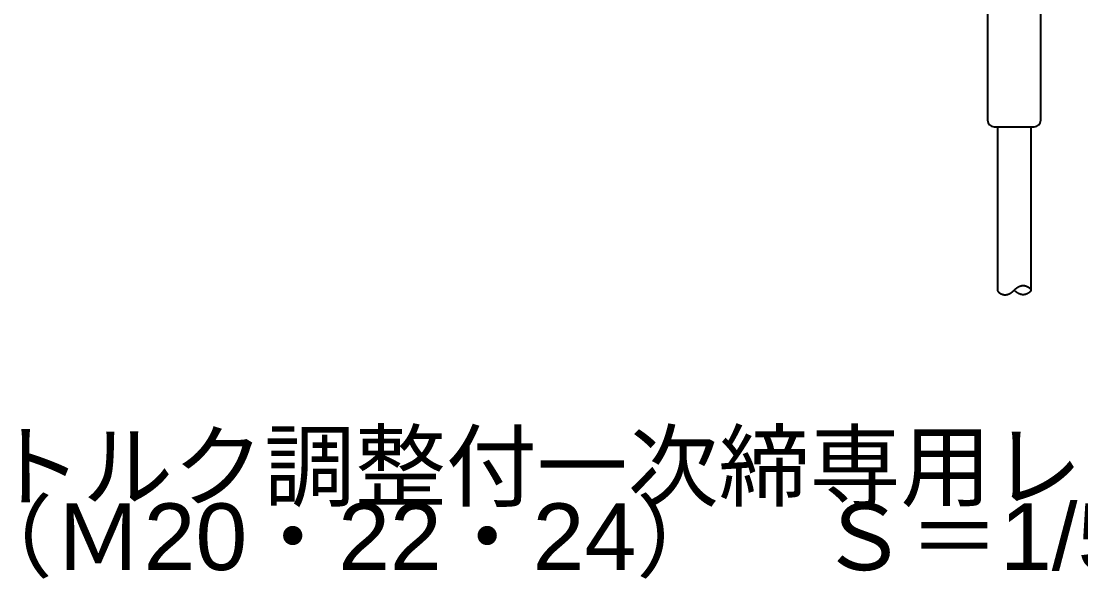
# Model space of a CAD drawing. Header units: millimetres. Extents: x -2880 to 3894, y -2977 to 4857.
# Drawn here: x -80.7 to 237.2, y -2164.9 to -1997.7 of the extents above; entities that cross this region are included whole.
import ezdxf

# ---------------------------------------------------------------- set-up
doc = ezdxf.new("R2010")
doc.units = ezdxf.units.MM
doc.header["$MEASUREMENT"] = 0
doc.layers.add('_4-0_', color=7, linetype='Continuous')
doc.layers.add('_6-0_', color=7, linetype='Continuous')
doc.styles.get("Standard").update_dxf_attribs({"font": 'arial.ttf'})

msp = doc.modelspace()

# ---------------------------------------------------------------- linework, layer by layer
at = {"layer": '_4-0_', "color": 2, "linetype": 'Continuous'}
for p, q in [((209.216, -1993.355), (209.216, -2027.355)), ((225.217, -2027.355), (225.217, -1993.355)), ((211.217, -2029.355), (223.216, -2029.355)), ((212.217, -2029.355), (212.217, -2078.355)), ((222.216, -2029.355), (222.216, -2078.355)), ((212.217, -2078.355), (212.217, -2078.371)), ((212.217, -2078.371), (212.217, -2078.387)), ((212.217, -2078.387), (212.219, -2078.404)), ((212.219, -2078.404), (212.22, -2078.42)), ((212.22, -2078.42), (212.222, -2078.436)), ((212.222, -2078.436), (212.225, -2078.452)), ((212.225, -2078.452), (212.228, -2078.469)), ((212.228, -2078.469), (212.232, -2078.485)), ((212.232, -2078.485), (212.236, -2078.501)), ((212.236, -2078.501), (212.24, -2078.517)), ((212.24, -2078.517), (212.245, -2078.534)), ((212.245, -2078.534), (212.251, -2078.55)), ((212.251, -2078.55), (212.257, -2078.566)), ((212.257, -2078.566), (212.263, -2078.582)), ((212.263, -2078.582), (212.27, -2078.599)), ((212.27, -2078.599), (212.277, -2078.615)), ((212.277, -2078.615), (212.285, -2078.631)), ((212.285, -2078.631), (212.293, -2078.647)), ((212.293, -2078.647), (212.302, -2078.664)), ((212.302, -2078.664), (212.311, -2078.68)), ((212.311, -2078.68), (212.321, -2078.696)), ((212.321, -2078.696), (212.331, -2078.712)), ((212.331, -2078.712), (212.342, -2078.729)), ((212.342, -2078.729), (212.353, -2078.745)), ((212.353, -2078.745), (212.365, -2078.761)), ((212.365, -2078.761), (212.377, -2078.777)), ((212.377, -2078.777), (212.389, -2078.794)), ((212.389, -2078.794), (212.402, -2078.81)), ((212.402, -2078.81), (212.416, -2078.826)), ((212.416, -2078.826), (212.43, -2078.842)), ((212.43, -2078.842), (212.444, -2078.859)), ((212.444, -2078.859), (212.459, -2078.875)), ((212.459, -2078.875), (212.474, -2078.891)), ((212.474, -2078.891), (212.49, -2078.907)), ((212.49, -2078.907), (212.507, -2078.924)), ((212.507, -2078.924), (212.523, -2078.94)), ((212.523, -2078.94), (212.541, -2078.956)), ((212.541, -2078.956), (212.559, -2078.972)), ((212.559, -2078.972), (212.577, -2078.989)), ((212.577, -2078.989), (212.595, -2079.005)), ((212.595, -2079.005), (212.615, -2079.021)), ((212.615, -2079.021), (212.634, -2079.037)), ((212.634, -2079.037), (212.654, -2079.054)), ((212.654, -2079.054), (212.675, -2079.07)), ((212.675, -2079.07), (212.696, -2079.086)), ((212.696, -2079.086), (212.718, -2079.102)), ((212.718, -2079.102), (212.74, -2079.119)), ((212.74, -2079.119), (212.762, -2079.135)), ((212.762, -2079.135), (212.785, -2079.151)), ((212.785, -2079.151), (212.809, -2079.167)), ((212.809, -2079.167), (212.832, -2079.184)), ((212.832, -2079.184), (212.857, -2079.2)), ((212.857, -2079.2), (212.882, -2079.216)), ((216.121, -2079.24), (216.185, -2079.2)), ((216.185, -2079.2), (216.249, -2079.159)), ((216.249, -2079.159), (216.313, -2079.116)), ((216.313, -2079.116), (216.377, -2079.071)), ((216.377, -2079.071), (216.441, -2079.025)), ((216.441, -2079.025), (216.505, -2078.978)), ((216.505, -2078.978), (216.57, -2078.929)), ((216.57, -2078.929), (216.634, -2078.878)), ((216.634, -2078.878), (216.699, -2078.826)), ((216.699, -2078.826), (216.763, -2078.773)), ((216.763, -2078.773), (216.828, -2078.718)), ((216.828, -2078.718), (216.892, -2078.661)), ((216.892, -2078.661), (216.957, -2078.603)), ((216.957, -2078.603), (217.022, -2078.543)), ((217.022, -2078.543), (217.087, -2078.482)), ((217.087, -2078.482), (217.151, -2078.419)), ((217.151, -2078.419), (217.217, -2078.355)), ((217.217, -2078.355), (217.282, -2078.291)), ((217.282, -2078.419), (217.217, -2078.355)), ((217.282, -2078.291), (217.346, -2078.228)), ((217.346, -2078.482), (217.282, -2078.419)), ((217.346, -2078.228), (217.411, -2078.167)), ((217.411, -2078.543), (217.346, -2078.482)), ((217.411, -2078.167), (217.476, -2078.107)), ((217.476, -2078.603), (217.411, -2078.543)), ((217.476, -2078.107), (217.541, -2078.049)), ((217.541, -2078.661), (217.476, -2078.603)), ((217.541, -2078.049), (217.605, -2077.992)), ((217.605, -2078.718), (217.541, -2078.661)), ((217.605, -2077.992), (217.67, -2077.937)), ((217.67, -2078.773), (217.605, -2078.718)), ((217.67, -2077.937), (217.734, -2077.884)), ((217.734, -2078.826), (217.67, -2078.773)), ((217.734, -2077.884), (217.799, -2077.832)), ((217.799, -2078.878), (217.734, -2078.826)), ((217.799, -2077.832), (217.863, -2077.781)), ((217.863, -2078.929), (217.799, -2078.878)), ((217.863, -2077.781), (217.928, -2077.732)), ((217.928, -2078.978), (217.863, -2078.929)), ((217.928, -2077.732), (217.992, -2077.685)), ((217.992, -2079.025), (217.928, -2078.978)), ((217.992, -2077.685), (218.056, -2077.639)), ((218.056, -2079.071), (217.992, -2079.025)), ((218.056, -2077.639), (218.12, -2077.594)), ((218.12, -2079.116), (218.056, -2079.071)), ((218.12, -2077.594), (218.184, -2077.551)), ((218.184, -2079.159), (218.12, -2079.116)), ((218.184, -2077.551), (218.248, -2077.51)), ((218.248, -2079.2), (218.184, -2079.159)), ((218.248, -2077.51), (218.312, -2077.47)), ((218.312, -2079.24), (218.248, -2079.2)), ((218.312, -2077.47), (218.376, -2077.432)), ((218.376, -2077.432), (218.44, -2077.395)), ((218.44, -2077.395), (218.504, -2077.36)), ((218.504, -2077.36), (218.567, -2077.326)), ((218.567, -2077.326), (218.631, -2077.294)), ((218.631, -2077.294), (218.694, -2077.263)), ((218.694, -2077.263), (218.758, -2077.234)), ((218.758, -2077.234), (218.821, -2077.206)), ((218.821, -2077.206), (218.884, -2077.18)), ((218.884, -2077.18), (218.948, -2077.155)), ((218.948, -2077.155), (219.011, -2077.132)), ((219.011, -2077.132), (219.074, -2077.111)), ((219.074, -2077.111), (219.137, -2077.09)), ((219.137, -2077.09), (219.2, -2077.072)), ((219.2, -2077.072), (219.263, -2077.055)), ((219.263, -2077.055), (219.326, -2077.039)), ((219.326, -2077.039), (219.389, -2077.026)), ((219.389, -2077.026), (219.452, -2077.013)), ((219.452, -2077.013), (219.514, -2077.002)), ((219.514, -2077.002), (219.577, -2076.993)), ((219.577, -2076.993), (219.639, -2076.985)), ((219.639, -2076.985), (219.702, -2076.979)), ((219.702, -2076.979), (219.764, -2076.974)), ((219.764, -2076.974), (219.827, -2076.97)), ((219.827, -2076.97), (219.889, -2076.969)), ((219.889, -2076.969), (219.951, -2076.968)), ((219.951, -2076.968), (220.014, -2076.97)), ((220.014, -2076.97), (220.076, -2076.972)), ((220.076, -2076.972), (220.138, -2076.977)), ((220.138, -2076.977), (220.2, -2076.983)), ((220.2, -2076.983), (220.262, -2076.99)), ((220.262, -2076.99), (220.323, -2076.999)), ((220.323, -2076.999), (220.385, -2077.009)), ((220.385, -2077.009), (220.447, -2077.021)), ((220.447, -2077.021), (220.509, -2077.035)), ((220.509, -2077.035), (220.57, -2077.05)), ((220.57, -2077.05), (220.632, -2077.066)), ((220.632, -2077.066), (220.693, -2077.084)), ((220.693, -2077.084), (220.754, -2077.104)), ((220.754, -2077.104), (220.816, -2077.125)), ((220.816, -2077.125), (220.877, -2077.147)), ((220.877, -2077.147), (220.938, -2077.171)), ((220.938, -2077.171), (220.999, -2077.197)), ((220.999, -2077.197), (221.06, -2077.224)), ((221.06, -2077.224), (221.121, -2077.253)), ((221.121, -2077.253), (221.182, -2077.283)), ((221.182, -2077.283), (221.243, -2077.315)), ((221.243, -2077.315), (221.303, -2077.347)), ((221.303, -2077.347), (221.361, -2077.38)), ((221.361, -2077.38), (221.417, -2077.412)), ((221.417, -2077.412), (221.471, -2077.445)), ((221.471, -2077.445), (221.524, -2077.477)), ((221.524, -2077.477), (221.574, -2077.51)), ((221.574, -2079.2), (221.524, -2079.232)), ((221.574, -2077.51), (221.622, -2077.542)), ((221.622, -2079.167), (221.574, -2079.2)), ((221.622, -2077.542), (221.669, -2077.575)), ((221.669, -2079.135), (221.622, -2079.167)), ((221.669, -2077.575), (221.714, -2077.607)), ((221.714, -2079.102), (221.669, -2079.135)), ((221.714, -2077.607), (221.756, -2077.64)), ((221.756, -2079.07), (221.714, -2079.102)), ((221.756, -2077.64), (221.797, -2077.672)), ((221.797, -2079.037), (221.756, -2079.07)), ((221.797, -2077.672), (221.836, -2077.705)), ((221.836, -2079.005), (221.797, -2079.037)), ((221.836, -2077.705), (221.873, -2077.737)), ((221.873, -2078.972), (221.836, -2079.005)), ((221.873, -2077.737), (221.909, -2077.77)), ((221.909, -2078.94), (221.873, -2078.972)), ((221.909, -2077.77), (221.942, -2077.802)), ((221.942, -2078.907), (221.909, -2078.94)), ((221.942, -2077.802), (221.973, -2077.835)), ((221.973, -2078.875), (221.942, -2078.907)), ((221.973, -2077.835), (222.003, -2077.867)), ((222.003, -2078.842), (221.973, -2078.875)), ((222.003, -2077.867), (222.03, -2077.9)), ((222.03, -2078.81), (222.003, -2078.842)), ((222.03, -2077.9), (222.056, -2077.932)), ((222.056, -2078.777), (222.03, -2078.81)), ((222.056, -2077.932), (222.08, -2077.965)), ((222.08, -2078.745), (222.056, -2078.777)), ((222.08, -2077.965), (222.101, -2077.997)), ((222.101, -2078.712), (222.08, -2078.745)), ((222.101, -2077.997), (222.121, -2078.03)), ((222.121, -2078.68), (222.101, -2078.712)), ((222.121, -2078.03), (222.14, -2078.062)), ((222.14, -2078.647), (222.121, -2078.68)), ((222.14, -2078.062), (222.156, -2078.095)), ((222.156, -2078.615), (222.14, -2078.647)), ((222.156, -2078.095), (222.17, -2078.127)), ((222.17, -2078.582), (222.156, -2078.615)), ((222.17, -2078.127), (222.182, -2078.16)), ((222.182, -2078.55), (222.17, -2078.582)), ((222.182, -2078.16), (222.193, -2078.192)), ((222.193, -2078.517), (222.182, -2078.55)), ((222.193, -2078.192), (222.201, -2078.225)), ((222.201, -2078.485), (222.193, -2078.517)), ((222.201, -2078.225), (222.208, -2078.257)), ((222.208, -2078.452), (222.201, -2078.485)), ((222.208, -2078.257), (222.213, -2078.29)), ((222.213, -2078.42), (222.208, -2078.452)), ((222.213, -2078.29), (222.216, -2078.322)), ((222.216, -2078.387), (222.213, -2078.42)), ((222.216, -2078.322), (222.216, -2078.355)), ((222.216, -2078.355), (222.216, -2078.387)), ((212.882, -2079.216), (212.907, -2079.232)), ((212.907, -2079.232), (212.933, -2079.249)), ((212.933, -2079.249), (212.959, -2079.265)), ((212.959, -2079.265), (212.986, -2079.281)), ((212.986, -2079.281), (213.013, -2079.297)), ((213.013, -2079.297), (213.041, -2079.314)), ((213.041, -2079.314), (213.069, -2079.33)), ((213.069, -2079.33), (213.098, -2079.346)), ((213.098, -2079.346), (213.127, -2079.362)), ((213.127, -2079.362), (213.156, -2079.379)), ((213.156, -2079.379), (213.187, -2079.395)), ((213.187, -2079.395), (213.248, -2079.427)), ((213.248, -2079.427), (213.309, -2079.457)), ((213.309, -2079.457), (213.37, -2079.486)), ((213.37, -2079.486), (213.431, -2079.513)), ((213.431, -2079.513), (213.492, -2079.538)), ((213.492, -2079.538), (213.553, -2079.563)), ((213.553, -2079.563), (213.615, -2079.585)), ((213.615, -2079.585), (213.676, -2079.606)), ((213.676, -2079.606), (213.738, -2079.626)), ((213.738, -2079.626), (213.799, -2079.644)), ((213.799, -2079.644), (213.861, -2079.66)), ((213.861, -2079.66), (213.922, -2079.675)), ((213.922, -2079.675), (213.984, -2079.689)), ((213.984, -2079.689), (214.046, -2079.701)), ((214.046, -2079.701), (214.108, -2079.711)), ((214.108, -2079.711), (214.17, -2079.72)), ((214.17, -2079.72), (214.232, -2079.727)), ((214.232, -2079.727), (214.294, -2079.733)), ((214.294, -2079.733), (214.356, -2079.737)), ((214.356, -2079.737), (214.418, -2079.74)), ((214.418, -2079.74), (214.48, -2079.742)), ((214.48, -2079.742), (214.542, -2079.741)), ((214.542, -2079.741), (214.605, -2079.739)), ((214.605, -2079.739), (214.667, -2079.736)), ((214.667, -2079.736), (214.73, -2079.731)), ((214.73, -2079.731), (214.792, -2079.725)), ((214.792, -2079.725), (214.855, -2079.717)), ((214.855, -2079.717), (214.918, -2079.708)), ((214.918, -2079.708), (214.98, -2079.697)), ((214.98, -2079.697), (215.043, -2079.684)), ((215.043, -2079.684), (215.106, -2079.67)), ((215.106, -2079.67), (215.169, -2079.655)), ((215.169, -2079.655), (215.232, -2079.638)), ((215.232, -2079.638), (215.295, -2079.619)), ((215.295, -2079.619), (215.358, -2079.599)), ((215.358, -2079.599), (215.421, -2079.578)), ((215.421, -2079.578), (215.485, -2079.555)), ((215.485, -2079.555), (215.548, -2079.53)), ((215.548, -2079.53), (215.611, -2079.504)), ((215.611, -2079.504), (215.675, -2079.476)), ((215.675, -2079.476), (215.738, -2079.447)), ((215.738, -2079.447), (215.802, -2079.416)), ((215.802, -2079.416), (215.865, -2079.384)), ((215.865, -2079.384), (215.929, -2079.35)), ((215.929, -2079.35), (215.993, -2079.315)), ((215.993, -2079.315), (216.057, -2079.278)), ((216.057, -2079.278), (216.121, -2079.24)), ((218.376, -2079.278), (218.312, -2079.24)), ((218.44, -2079.315), (218.376, -2079.278)), ((218.504, -2079.35), (218.44, -2079.315)), ((218.567, -2079.384), (218.504, -2079.35)), ((218.631, -2079.416), (218.567, -2079.384)), ((218.694, -2079.447), (218.631, -2079.416)), ((218.758, -2079.476), (218.694, -2079.447)), ((218.821, -2079.504), (218.758, -2079.476)), ((218.884, -2079.53), (218.821, -2079.504)), ((218.948, -2079.555), (218.884, -2079.53)), ((219.011, -2079.578), (218.948, -2079.555)), ((219.074, -2079.599), (219.011, -2079.578)), ((219.137, -2079.619), (219.074, -2079.599)), ((219.2, -2079.638), (219.137, -2079.619)), ((219.263, -2079.655), (219.2, -2079.638)), ((219.326, -2079.67), (219.263, -2079.655)), ((219.389, -2079.684), (219.326, -2079.67)), ((219.452, -2079.697), (219.389, -2079.684)), ((219.514, -2079.708), (219.452, -2079.697)), ((219.577, -2079.717), (219.514, -2079.708)), ((219.639, -2079.725), (219.577, -2079.717)), ((219.702, -2079.731), (219.639, -2079.725)), ((219.764, -2079.736), (219.702, -2079.731)), ((219.827, -2079.739), (219.764, -2079.736)), ((219.889, -2079.741), (219.827, -2079.739)), ((219.951, -2079.742), (219.889, -2079.741)), ((220.014, -2079.74), (219.951, -2079.742)), ((220.076, -2079.737), (220.014, -2079.74)), ((220.138, -2079.733), (220.076, -2079.737)), ((220.2, -2079.727), (220.138, -2079.733)), ((220.262, -2079.72), (220.2, -2079.727)), ((220.323, -2079.711), (220.262, -2079.72)), ((220.385, -2079.701), (220.323, -2079.711)), ((220.447, -2079.689), (220.385, -2079.701)), ((220.509, -2079.675), (220.447, -2079.689)), ((220.57, -2079.66), (220.509, -2079.675)), ((220.632, -2079.644), (220.57, -2079.66)), ((220.693, -2079.626), (220.632, -2079.644)), ((220.754, -2079.606), (220.693, -2079.626)), ((220.816, -2079.585), (220.754, -2079.606)), ((220.877, -2079.563), (220.816, -2079.585)), ((220.938, -2079.538), (220.877, -2079.563)), ((220.999, -2079.513), (220.938, -2079.538)), ((221.06, -2079.486), (220.999, -2079.513)), ((221.121, -2079.457), (221.06, -2079.486)), ((221.182, -2079.427), (221.121, -2079.457)), ((221.243, -2079.395), (221.182, -2079.427)), ((221.303, -2079.362), (221.243, -2079.395)), ((221.361, -2079.33), (221.303, -2079.362)), ((221.417, -2079.297), (221.361, -2079.33)), ((221.471, -2079.265), (221.417, -2079.297)), ((221.524, -2079.232), (221.471, -2079.265))]:
    msp.add_line(p, q, dxfattribs=at)
for centre, start, end in [((211.217, -2027.355), 180, 270), ((223.216, -2027.355), 270, 0)]:
    msp.add_arc(centre, 2, start, end, dxfattribs=at)

# ---------------------------------------------------------------- texts
at = {"layer": '_6-0_', "color": 7}
for s, p in [('トルク調整付一次締専用レンチ', (-89.68, -2141.152)), ('（Ｍ20・22・24）\u3000Ｓ＝1/5', (-98.511, -2162.318))]:
    msp.add_text(s, height=20, dxfattribs=at).set_placement(p)

doc.saveas('drawing.dxf')
